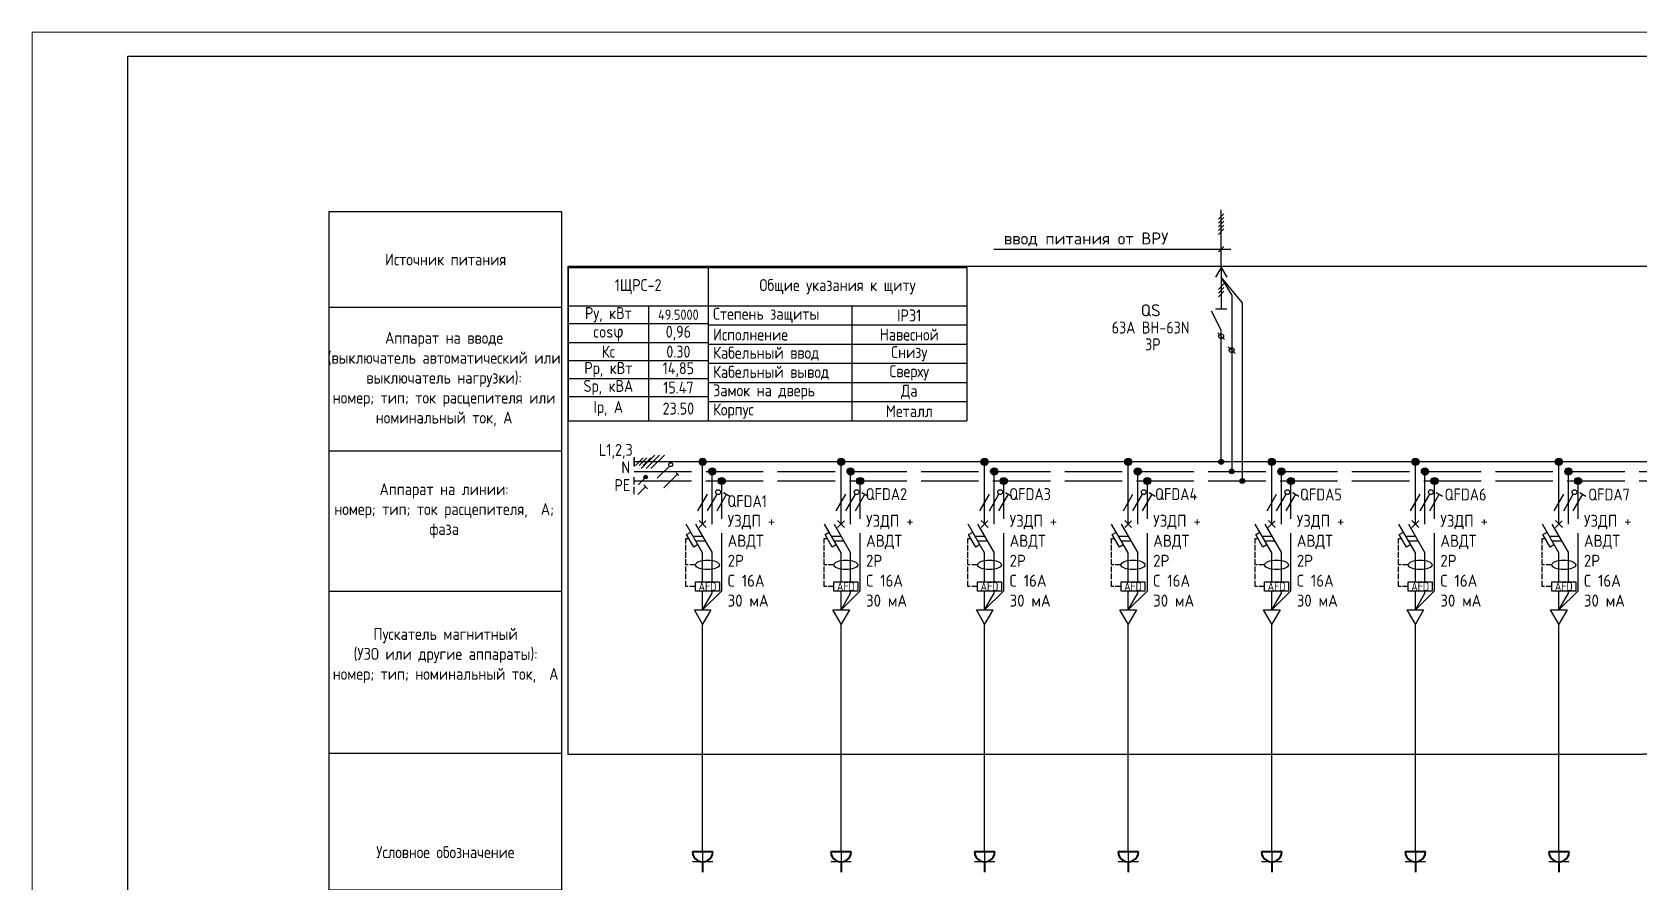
# Model space of a CAD drawing. Header units: millimetres. Extents: x -32 to 417638015, y -35 to 175284279.
# Drawn here: x 423003 to 456575, y 44491 to 62248 of the extents above; entities that cross this region are included whole.
import ezdxf
from ezdxf.enums import TextEntityAlignment as Align

# ---------------------------------------------------------------- set-up
doc = ezdxf.new("R2010")
doc.units = ezdxf.units.MM
doc.linetypes.add('ACAD_ISO02W100', pattern=[15, 12, -3])
doc.linetypes.add('DASHED2', pattern=[0.375, 0.25, -0.125])
for name, color, linetype in [('4_Однолинейная схема', 7, 'Continuous'), ('A-HATCH-WALL', 7, 'Continuous'), ('RAMKA', 7, 'Continuous'), ('пояснения', 7, 'Continuous')]:
    doc.layers.add(name, color=color, linetype=linetype)
doc.layers.add('A-ANNO-NOTE', color=7, linetype='Continuous', lineweight=5)
doc.layers.add('ЭОМ_Розетки быт', color=5, linetype='Continuous', lineweight=30)
doc.styles.add('Arial Narrow', font='GOST_Common.ttf', dxfattribs={"width": 0.9, "height": 2.5})
doc.styles.add('DS23_Isopeur', font='isocpeur.ttf')
doc.styles.add('GOST Common', font='GOST_Common.ttf', dxfattribs={"width": 0.9, "height": 350})
doc.styles.add('GOST Common ISO', font='GOST_Common.ttf', dxfattribs={"width": 0.9, "height": 2.5})
doc.styles.add('ISOCPEUR', font='isocpeur.ttf', dxfattribs={"width": 0.85, "height": 275})
doc.styles.add('RAMKA', font='isocpeur.ttf', dxfattribs={"oblique": 15, "height": 5})
doc.styles.get("Standard").update_dxf_attribs({"font": 'arial.ttf'})

# ---------------------------------------------------------------- blocks, each defined once
blk = doc.blocks.new('TSL_Пояснение для щита - TSL_Пояснение для щита-779833-ЩТ-1_1 _Р_ _')
blk.add_line((-75.05, 36.82), (-26.45, 36.82))
blk.add_line((-75.05, 36.82), (-26.45, 36.82))
blk.add_lwpolyline([(-75.05, 150), (-26.5, 150), (-26.5, 8.18), (-75.05, 8.18)], close=True)
at = {"layer": 'A-ANNO-NOTE', "lineweight": 30}
for p, q in [((-75, 130), (-26.41, 130)), ((-75, 100), (-26.41, 100)), ((-75, 70.67), (-26.41, 70.67))]:
    blk.add_line(p, q, dxfattribs=at)
at = {"insert": (-50.75, 16.14), "char_height": 2.5, "width": 48.595, "attachment_point": 5, "style": 'ISOCPEUR'}
blk.add_mtext('Условное обозначение', dxfattribs=at)
at = {"layer": 'A-ANNO-NOTE', "char_height": 2.5, "style": 'Arial Narrow'}
for s, insert, width, attachment_point in [('\\pxqc;Источник питания', (-50.7, 140), 48.5948, 5), ('\\fArial Narrow|b0|i0|c204|p34|; ', (-42.14, 141.21), 0.962, 1), ('\\pxqc;Аппарат на вводе \\P(выключатель автоматический или выключатель нагрузки): \\Pномер; тип; ток расцепителя или номинальный ток, А', (-51.01, 115), 49.2171, 5), ('\\fArial Narrow|b0|i0|c204|p34|; ', (-43.26, 124.54), 0.962, 1), ('\\fArial Narrow|b0|i0|c204|p34|; ', (-39.29, 124.54), 0.962, 1), ('\\fArial Narrow|b0|i0|c204|p34|; ', (-47.03, 120.38), 0.962, 1), ('\\fArial Narrow|b0|i0|c204|p34|; ', (-24.74, 120.38), 0.962, 1), ('\\fArial Narrow|b0|i0|c204|p34|; ', (-19.11, 120.38), 0.962, 1), ('\\fArial Narrow|b0|i0|c204|p34|; ', (-40.55, 116.21), 0.962, 1), ('\\fArial Narrow|b0|i0|c204|p34|; ', (-53.84, 112.04), 0.962, 1), ('\\fArial Narrow|b0|i0|c204|p34|; ', (-35.85, 112.04), 0.962, 1), ('\\fArial Narrow|b0|i0|c204|p34|; ', (-30.23, 112.04), 0.962, 1), ('\\fArial Narrow|b0|i0|c204|p34|; ', (-11.04, 112.04), 0.962, 1), ('\\pxqc;Аппарат на линии: \\P\\pq*;номер; тип; ток расцепителя,  А; фаза', (-51.01, 87.5), 49.2171, 5), ('\\fArial Narrow|b0|i0|c204|p34|; ', (-43.7, 92.88), 0.962, 1), ('\\fArial Narrow|b0|i0|c204|p34|; ', (-39.73, 92.88), 0.962, 1), ('\\fArial Narrow|b0|i0|c204|p34|; ', (-58.58, 88.71), 0.962, 1), ('\\fArial Narrow|b0|i0|c204|p34|; ', (-37.62, 88.71), 0.962, 1), ('\\fArial Narrow|b0|i0|c204|p34|; ', (-10.36, 88.71), 0.481, 1), ('\\fArial Narrow|b0|i0|c204|p34|; ', (-43.17, 72.88), 0.962, 1), ('\\fArial Narrow|b0|i0|c204|p34|; ', (-54.55, 68.71), 0.962, 1), ('\\fArial Narrow|b0|i0|c204|p34|; ', (-48.93, 68.71), 0.962, 1), ('\\fArial Narrow|b0|i0|c204|p34|; ', (-39.2, 68.71), 0.962, 1), ('\\fArial Narrow|b0|i0|c204|p34|; ', (-29.55, 64.54), 0.962, 1), ('Пускатель магнитный\\P(УЗО или другие аппараты):\\Pномер; тип; номинальный ток,  А', (-50.7, 57.23), 48.5948, 5), ('\\fArial Narrow|b0|i0|c204|p34|; ', (-40.12, 10.8), 0.962, 1), ('\\fArial Narrow|b0|i0|c204|p34|; ', (-40.32, 6.63), 0.962, 1), ('\\fArial Narrow|b0|i0|c204|p34|; ', (-38.21, -3.79), 0.962, 1), ('\\fArial Narrow|b0|i0|c204|p34|; ', (-35.76, -43.79), 0.962, 1)]:
    blk.add_mtext(s, dxfattribs=dict(at, insert=insert, width=width, attachment_point=attachment_point))
at = {"layer": 'A-ANNO-NOTE', "char_height": 2.5, "width": 0.962, "attachment_point": 1, "rotation": 90, "style": 'Arial Narrow'}
for insert in [(-31.63, 55.01), (-27.46, 42.11), (-59.96, 39.75), (-31.63, 29.87)]:
    blk.add_mtext('\\fArial Narrow|b0|i0|c204|p34|; ', dxfattribs=dict(at, insert=insert))
blk = doc.blocks.new('TSL_SHM_УГО_Точка - TSL_SHM_УГО_Точка-779818-ЩТ-1_1 _Р_ _')
at = {"layer": 'A-ANNO-NOTE', "lineweight": 30}
h = blk.add_hatch(color=256, dxfattribs=at)
edge = h.paths.add_edge_path()
edge.add_arc((0, 0), 0.5, 0, 360)
blk.add_circle((0, 0), 0.5, dxfattribs=at)
blk = doc.blocks.new('Конт разъемн')
at = {"color": 0}
blk.add_line((71, 71), (-71, -71), dxfattribs=at)
blk.add_circle((0, 0), 50, dxfattribs=at)
blk = doc.blocks.new('*U1041')
at = {"layer": '4_Однолинейная схема'}
for p, q in [((0, 1), (0, -1)), ((1109.37, 0), (0, 0))]:
    blk.add_line(p, q, dxfattribs=at)
at = {"layer": '4_Однолинейная схема', "color": 1}
for p, q in [((1.51, -1.41), (4.34, 1.41)), ((2.51, -1.41), (5.34, 1.41)), ((3.51, -1.41), (6.34, 1.41)), ((4.84, -3.41), (7.38, -0.87)), ((6.23, -5.41), (9.06, -2.59))]:
    blk.add_line(p, q, dxfattribs=at)
at = {"layer": '4_Однолинейная схема', "linetype": 'ACAD_ISO02W100'}
for p, q in [((0, -2), (1109.37, -2)), ((0, -4), (1109.37, -4))]:
    blk.add_line(p, q, dxfattribs=at)
at = {"layer": '4_Однолинейная схема', "color": 1}
blk.add_lwpolyline([(9.34, -2.86), (8.78, -2.31)], dxfattribs=at)
blk.add_circle((7.67, -0.59), 0.404, dxfattribs=at)
at = {"layer": '4_Однолинейная схема', "style": 'GOST Common ISO', "width": 0.9}
for s, p in [('L1,2,3', (-7.33, 1.25)), ('N', (-2.64, -2.41)), ('PE', (-4.09, -6.11))]:
    blk.add_text(s, height=2.5, dxfattribs=at).set_placement(p)
blk = doc.blocks.new('*T1199')
at = {"layer": 'пояснения', "color": 0, "linetype": 'ByBlock', "lineweight": -2, "transparency": 16777216}
for p, q in [((0, 0), (2928, 0)), ((0, 0), (0, -800)), ((2928, 0), (2928, -800)), ((0, -800), (2928, -800))]:
    blk.add_line(p, q, dxfattribs=at)
at = {"layer": 'пояснения', "color": 0, "transparency": 16777216, "insert": (1464, -400), "char_height": 250, "width": 2906.04, "attachment_point": 5, "style": 'GOST Common ISO'}
blk.add_mtext('{\\C256;1ЩРС-2}', dxfattribs=at)
blk = doc.blocks.new('*T1200')
at = {"layer": 'пояснения', "color": 0, "linetype": 'ByBlock', "lineweight": -2, "transparency": 16777216}
for p, q in [((0, 0), (5400, 0)), ((0, 0), (0, -3200)), ((5400, 0), (5400, -3200)), ((0, -800), (5400, -800)), ((3000, -800), (3000, -3200)), ((0, -1200), (5400, -1200)), ((0, -1600), (5400, -1600)), ((0, -2000), (5400, -2000)), ((0, -2400), (5400, -2400)), ((0, -2800), (5400, -2800)), ((0, -3200), (5400, -3200))]:
    blk.add_line(p, q, dxfattribs=at)
at = {"layer": 'пояснения', "color": 0, "transparency": 16777216, "char_height": 250, "style": 'GOST Common ISO'}
for s, insert, width, attachment_point in [('Общие указания к щиту', (2700, -400), 5327.35, 5), ('Степень защиты', (100, -1000), 2800, 4), ('IP31', (4200, -1000), 2327.35, 5), ('Исполнение', (100, -1400), 2800, 4), ('Навесной', (4200, -1400), 2327.35, 5), ('Кабельный ввод', (100, -1800), 2800, 4), ('Снизу', (4200, -1800), 2327.35, 5), ('Кабельный вывод', (100, -2200), 2800, 4), ('Сверху', (4200, -2200), 2327.35, 5), ('Замок на дверь', (100, -2600), 2800, 4), ('Да', (4200, -2600), 2327.35, 5), ('Корпус', (100, -3000), 2800, 4), ('Металл', (4200, -3000), 2327.35, 5)]:
    blk.add_mtext(s, dxfattribs=dict(at, insert=insert, width=width, attachment_point=attachment_point))
blk = doc.blocks.new('*T1201')
at = {"layer": 'пояснения', "color": 0, "linetype": 'ByBlock', "lineweight": -2, "transparency": 16777216}
for p, q in [((0, 0), (2928, 0)), ((0, 0), (0, -2403)), ((1680, 0), (1680, -2403)), ((2928, 0), (2928, -2403)), ((0, -375), (2928, -375)), ((0, -772), (2928, -772)), ((0, -1147), (2928, -1147)), ((0, -1522), (2928, -1522)), ((0, -1897), (2928, -1897)), ((0, -2403), (2928, -2403))]:
    blk.add_line(p, q, dxfattribs=at)
at = {"layer": 'пояснения', "color": 0, "transparency": 16777216, "attachment_point": 5}
for s, insert, char_height, width, style in [('Ру, кВт', (840, -188), 250, 1607.71, 'ISOCPEUR'), ('49.5000', (2304, -188), 216, 1175.93, 'GOST Common ISO'), ('cos{\\H1.0833x;\\C256;φ}', (840, -574), 250, 1607.71, 'ISOCPEUR'), ('0,96', (2304, -574), 250, 1175.93, 'ISOCPEUR'), ('Кс', (840, -960), 250, 1607.71, 'ISOCPEUR'), ('0.30', (2304, -960), 250, 1175.93, 'ISOCPEUR'), ('Рр, кВт', (840, -1335), 250, 1607.71, 'ISOCPEUR'), ('14,85', (2304, -1335), 250, 1175.93, 'ISOCPEUR'), ('Sр, кВА', (840, -1710), 250, 1607.71, 'ISOCPEUR'), ('15.47', (2304, -1710), 250, 1175.93, 'ISOCPEUR'), ('Iр, А', (840, -2150), 250, 1607.71, 'ISOCPEUR'), ('23.50', (2304, -2150), 250, 1175.93, 'ISOCPEUR')]:
    blk.add_mtext(s, dxfattribs=dict(at, insert=insert, char_height=char_height, width=width, style=style))
blk = doc.blocks.new('*U1040')
at = {"lineweight": -2}
h = blk.add_hatch(color=256, dxfattribs=at)
h.dxf.hatch_style = 1
edge = h.paths.add_edge_path()
edge.add_arc((0, 0), 0.75, 0, 360)
at = {"layer": 'A-HATCH-WALL', "lineweight": -2}
h = blk.add_hatch(color=256, dxfattribs=at)
h.dxf.hatch_style = 1
edge = h.paths.add_edge_path()
edge.add_arc((2, -2), 0.75, 0, 360)
h = blk.add_hatch(color=256, dxfattribs=at)
h.dxf.hatch_style = 1
edge = h.paths.add_edge_path()
edge.add_arc((4, -4), 0.75, 0, 360)
at = {"lineweight": -2}
for points in [[(0, -13), (0, 0)], [(0, -25.05), (0, -19), (-3.46, -13)], [(-1.46, -13), (2, -19)], [(-0.73, -13.73), (0.69, -12.31)], [(0.71, -13.71), (-0.71, -12.29)], [(-0.98, -17.3), (-1.85, -17.8), (-3.35, -15.2), (-2.48, -14.7)], [(-2.02, -15.5), (-0.02, -15.5)], [(-1.44, -16.5), (0.56, -16.5)], [(0, -30.92), (0, -27.05)]]:
    blk.add_lwpolyline(points, dxfattribs=at)
at = {"linetype": 'ACAD_ISO02W100', "lineweight": -2}
for points in [[(2, -13), (2, -2)], [(4, -26.92), (4, -4)], [(2, -25.05), (2, -19)], [(0, -30.92), (4, -26.92)], [(0, -30.92), (2, -27.46), (2, -26.97)]]:
    blk.add_lwpolyline(points, dxfattribs=at)
at = {"color": 1, "lineweight": -2}
for points in [[(4.35, -6.39), (5.65, -7.14)], [(-1, -10.23), (1, -6.77)], [(1, -10.23), (3, -6.77)], [(3, -10.23), (5, -6.77)]]:
    blk.add_lwpolyline(points, dxfattribs=at)
at = {"color": 1, "linetype": 'ACAD_ISO02W100', "lineweight": -2, "ltscale": 0.1}
for points in [[(-3.5, -21.53), (-3.5, -21.53), (-3.5, -16), (-2.89, -16)], [(-1.5, -21.53), (-3.5, -21.53)], [(-1.5, -26.05), (-3.5, -26.05), (-3.5, -21.53)]]:
    blk.add_lwpolyline(points, dxfattribs=at)
at = {"lineweight": -2}
blk.add_lwpolyline([(0, -33.92), (-1.73, -30.92), (1.73, -30.92)], close=True, dxfattribs=at)
for centre in [(0, 0), (2, -2), (4, -4)]:
    blk.add_circle(centre, 0.75, dxfattribs=at)
at = {"color": 1, "lineweight": -2}
blk.add_circle((3.25, -6.33), 0.5, dxfattribs=at)
at = {"lineweight": -2}
blk.add_ellipse((1, -21.53), major_axis=(2.5, 0), ratio=0.4, dxfattribs=at)
at = {"style": 'GOST Common ISO', "width": 0.9}
blk.add_attdef('ФАЗА', text='', height=2.5, dxfattribs=at).set_placement((0, 2), align=Align.CENTER)
at = {"lineweight": -2}
blk.add_wipeout([(-1.49, -25.05), (3.5, -25.05), (3.5, -27.05), (-1.49, -27.05)], dxfattribs=at)
blk.add_lwpolyline([(3.5, -27.05), (-1.49, -27.05), (-1.49, -25.05), (3.5, -25.05)], close=True, dxfattribs=at)
at = {"lineweight": -2, "insert": (1, -26.05), "char_height": 1.75, "attachment_point": 5, "style": 'GOST Common ISO'}
blk.add_mtext_dynamic_manual_height_columns('AFD', width=4.9912, gutter_width=12.5, heights=[0], dxfattribs=at)
blk = doc.blocks.new('*U1023')
at = {"lineweight": -2}
h = blk.add_hatch(color=256, dxfattribs=at)
h.dxf.hatch_style = 1
edge = h.paths.add_edge_path()
edge.add_arc((0, 0), 0.75, 0, 360)
at = {"layer": 'A-HATCH-WALL', "lineweight": -2}
h = blk.add_hatch(color=256, dxfattribs=at)
h.dxf.hatch_style = 1
edge = h.paths.add_edge_path()
edge.add_arc((2, -2), 0.75, 0, 360)
h = blk.add_hatch(color=256, dxfattribs=at)
h.dxf.hatch_style = 1
edge = h.paths.add_edge_path()
edge.add_arc((4, -4), 0.75, 0, 360)
at = {"lineweight": -2}
for points in [[(0, -13), (0, 0)], [(0, -25.05), (0, -19), (-3.46, -13)], [(-1.46, -13), (2, -19)], [(-0.73, -13.73), (0.69, -12.31)], [(0.71, -13.71), (-0.71, -12.29)], [(-0.98, -17.3), (-1.85, -17.8), (-3.35, -15.2), (-2.48, -14.7)], [(-2.02, -15.5), (-0.02, -15.5)], [(-1.44, -16.5), (0.56, -16.5)], [(0, -30.92), (0, -27.05)]]:
    blk.add_lwpolyline(points, dxfattribs=at)
at = {"linetype": 'ACAD_ISO02W100', "lineweight": -2}
for points in [[(2, -13), (2, -2)], [(4, -26.92), (4, -4)], [(2, -25.05), (2, -19)], [(0, -30.92), (4, -26.92)], [(0, -30.92), (2, -27.46), (2, -26.97)]]:
    blk.add_lwpolyline(points, dxfattribs=at)
at = {"color": 1, "lineweight": -2}
for points in [[(4.35, -6.39), (5.65, -7.14)], [(-1, -10.23), (1, -6.77)], [(1, -10.23), (3, -6.77)], [(3, -10.23), (5, -6.77)]]:
    blk.add_lwpolyline(points, dxfattribs=at)
at = {"color": 1, "linetype": 'ACAD_ISO02W100', "lineweight": -2, "ltscale": 0.1}
for points in [[(-3.5, -21.53), (-3.5, -21.53), (-3.5, -16), (-2.89, -16)], [(-1.5, -21.53), (-3.5, -21.53)], [(-1.5, -26.05), (-3.5, -26.05), (-3.5, -21.53)]]:
    blk.add_lwpolyline(points, dxfattribs=at)
at = {"lineweight": -2}
blk.add_lwpolyline([(0, -33.92), (-1.73, -30.92), (1.73, -30.92)], close=True, dxfattribs=at)
for centre in [(0, 0), (2, -2), (4, -4)]:
    blk.add_circle(centre, 0.75, dxfattribs=at)
at = {"color": 1, "lineweight": -2}
blk.add_circle((3.25, -6.33), 0.5, dxfattribs=at)
at = {"lineweight": -2}
blk.add_ellipse((1, -21.53), major_axis=(2.5, 0), ratio=0.4, dxfattribs=at)
at = {"style": 'GOST Common ISO', "width": 0.9}
blk.add_attdef('ФАЗА', text='', height=2.5, dxfattribs=at).set_placement((0, 2), align=Align.CENTER)
at = {"lineweight": -2}
blk.add_wipeout([(-1.49, -25.05), (3.5, -25.05), (3.5, -27.05), (-1.49, -27.05)], dxfattribs=at)
blk.add_lwpolyline([(3.5, -27.05), (-1.49, -27.05), (-1.49, -25.05), (3.5, -25.05)], close=True, dxfattribs=at)
at = {"lineweight": -2, "insert": (1, -26.05), "char_height": 1.75, "attachment_point": 5, "style": 'GOST Common ISO'}
blk.add_mtext_dynamic_manual_height_columns('AFD', width=4.9912, gutter_width=12.5, heights=[0], dxfattribs=at)
blk = doc.blocks.new('*U1024')
at = {"lineweight": -2}
h = blk.add_hatch(color=256, dxfattribs=at)
h.dxf.hatch_style = 1
edge = h.paths.add_edge_path()
edge.add_arc((0, 0), 0.75, 0, 360)
at = {"layer": 'A-HATCH-WALL', "lineweight": -2}
h = blk.add_hatch(color=256, dxfattribs=at)
h.dxf.hatch_style = 1
edge = h.paths.add_edge_path()
edge.add_arc((2, -2), 0.75, 0, 360)
h = blk.add_hatch(color=256, dxfattribs=at)
h.dxf.hatch_style = 1
edge = h.paths.add_edge_path()
edge.add_arc((4, -4), 0.75, 0, 360)
at = {"lineweight": -2}
for points in [[(0, -13), (0, 0)], [(0, -25.05), (0, -19), (-3.46, -13)], [(-1.46, -13), (2, -19)], [(-0.73, -13.73), (0.69, -12.31)], [(0.71, -13.71), (-0.71, -12.29)], [(-0.98, -17.3), (-1.85, -17.8), (-3.35, -15.2), (-2.48, -14.7)], [(-2.02, -15.5), (-0.02, -15.5)], [(-1.44, -16.5), (0.56, -16.5)], [(0, -30.92), (0, -27.05)]]:
    blk.add_lwpolyline(points, dxfattribs=at)
at = {"linetype": 'ACAD_ISO02W100', "lineweight": -2}
for points in [[(2, -13), (2, -2)], [(4, -26.92), (4, -4)], [(2, -25.05), (2, -19)], [(0, -30.92), (4, -26.92)], [(0, -30.92), (2, -27.46), (2, -26.97)]]:
    blk.add_lwpolyline(points, dxfattribs=at)
at = {"color": 1, "lineweight": -2}
for points in [[(4.35, -6.39), (5.65, -7.14)], [(-1, -10.23), (1, -6.77)], [(1, -10.23), (3, -6.77)], [(3, -10.23), (5, -6.77)]]:
    blk.add_lwpolyline(points, dxfattribs=at)
at = {"color": 1, "linetype": 'ACAD_ISO02W100', "lineweight": -2, "ltscale": 0.1}
for points in [[(-3.5, -21.53), (-3.5, -21.53), (-3.5, -16), (-2.89, -16)], [(-1.5, -21.53), (-3.5, -21.53)], [(-1.5, -26.05), (-3.5, -26.05), (-3.5, -21.53)]]:
    blk.add_lwpolyline(points, dxfattribs=at)
at = {"lineweight": -2}
blk.add_lwpolyline([(0, -33.92), (-1.73, -30.92), (1.73, -30.92)], close=True, dxfattribs=at)
for centre in [(0, 0), (2, -2), (4, -4)]:
    blk.add_circle(centre, 0.75, dxfattribs=at)
at = {"color": 1, "lineweight": -2}
blk.add_circle((3.25, -6.33), 0.5, dxfattribs=at)
at = {"lineweight": -2}
blk.add_ellipse((1, -21.53), major_axis=(2.5, 0), ratio=0.4, dxfattribs=at)
at = {"style": 'GOST Common ISO', "width": 0.9}
blk.add_attdef('ФАЗА', text='', height=2.5, dxfattribs=at).set_placement((0, 2), align=Align.CENTER)
at = {"lineweight": -2}
blk.add_wipeout([(-1.49, -25.05), (3.5, -25.05), (3.5, -27.05), (-1.49, -27.05)], dxfattribs=at)
blk.add_lwpolyline([(3.5, -27.05), (-1.49, -27.05), (-1.49, -25.05), (3.5, -25.05)], close=True, dxfattribs=at)
at = {"lineweight": -2, "insert": (1, -26.05), "char_height": 1.75, "attachment_point": 5, "style": 'GOST Common ISO'}
blk.add_mtext_dynamic_manual_height_columns('AFD', width=4.9912, gutter_width=12.5, heights=[0], dxfattribs=at)
blk = doc.blocks.new('*U1025')
at = {"lineweight": -2}
h = blk.add_hatch(color=256, dxfattribs=at)
h.dxf.hatch_style = 1
edge = h.paths.add_edge_path()
edge.add_arc((0, 0), 0.75, 0, 360)
at = {"layer": 'A-HATCH-WALL', "lineweight": -2}
h = blk.add_hatch(color=256, dxfattribs=at)
h.dxf.hatch_style = 1
edge = h.paths.add_edge_path()
edge.add_arc((2, -2), 0.75, 0, 360)
h = blk.add_hatch(color=256, dxfattribs=at)
h.dxf.hatch_style = 1
edge = h.paths.add_edge_path()
edge.add_arc((4, -4), 0.75, 0, 360)
at = {"lineweight": -2}
for points in [[(0, -13), (0, 0)], [(0, -25.05), (0, -19), (-3.46, -13)], [(-1.46, -13), (2, -19)], [(-0.73, -13.73), (0.69, -12.31)], [(0.71, -13.71), (-0.71, -12.29)], [(-0.98, -17.3), (-1.85, -17.8), (-3.35, -15.2), (-2.48, -14.7)], [(-2.02, -15.5), (-0.02, -15.5)], [(-1.44, -16.5), (0.56, -16.5)], [(0, -30.92), (0, -27.05)]]:
    blk.add_lwpolyline(points, dxfattribs=at)
at = {"linetype": 'ACAD_ISO02W100', "lineweight": -2}
for points in [[(2, -13), (2, -2)], [(4, -26.92), (4, -4)], [(2, -25.05), (2, -19)], [(0, -30.92), (4, -26.92)], [(0, -30.92), (2, -27.46), (2, -26.97)]]:
    blk.add_lwpolyline(points, dxfattribs=at)
at = {"color": 1, "lineweight": -2}
for points in [[(4.35, -6.39), (5.65, -7.14)], [(-1, -10.23), (1, -6.77)], [(1, -10.23), (3, -6.77)], [(3, -10.23), (5, -6.77)]]:
    blk.add_lwpolyline(points, dxfattribs=at)
at = {"color": 1, "linetype": 'ACAD_ISO02W100', "lineweight": -2, "ltscale": 0.1}
for points in [[(-3.5, -21.53), (-3.5, -21.53), (-3.5, -16), (-2.89, -16)], [(-1.5, -21.53), (-3.5, -21.53)], [(-1.5, -26.05), (-3.5, -26.05), (-3.5, -21.53)]]:
    blk.add_lwpolyline(points, dxfattribs=at)
at = {"lineweight": -2}
blk.add_lwpolyline([(0, -33.92), (-1.73, -30.92), (1.73, -30.92)], close=True, dxfattribs=at)
for centre in [(0, 0), (2, -2), (4, -4)]:
    blk.add_circle(centre, 0.75, dxfattribs=at)
at = {"color": 1, "lineweight": -2}
blk.add_circle((3.25, -6.33), 0.5, dxfattribs=at)
at = {"lineweight": -2}
blk.add_ellipse((1, -21.53), major_axis=(2.5, 0), ratio=0.4, dxfattribs=at)
at = {"style": 'GOST Common ISO', "width": 0.9}
blk.add_attdef('ФАЗА', text='', height=2.5, dxfattribs=at).set_placement((0, 2), align=Align.CENTER)
at = {"lineweight": -2}
blk.add_wipeout([(-1.49, -25.05), (3.5, -25.05), (3.5, -27.05), (-1.49, -27.05)], dxfattribs=at)
blk.add_lwpolyline([(3.5, -27.05), (-1.49, -27.05), (-1.49, -25.05), (3.5, -25.05)], close=True, dxfattribs=at)
at = {"lineweight": -2, "insert": (1, -26.05), "char_height": 1.75, "attachment_point": 5, "style": 'GOST Common ISO'}
blk.add_mtext_dynamic_manual_height_columns('AFD', width=4.9912, gutter_width=12.5, heights=[0], dxfattribs=at)
blk = doc.blocks.new('*U1026')
at = {"lineweight": -2}
h = blk.add_hatch(color=256, dxfattribs=at)
h.dxf.hatch_style = 1
edge = h.paths.add_edge_path()
edge.add_arc((0, 0), 0.75, 0, 360)
at = {"layer": 'A-HATCH-WALL', "lineweight": -2}
h = blk.add_hatch(color=256, dxfattribs=at)
h.dxf.hatch_style = 1
edge = h.paths.add_edge_path()
edge.add_arc((2, -2), 0.75, 0, 360)
h = blk.add_hatch(color=256, dxfattribs=at)
h.dxf.hatch_style = 1
edge = h.paths.add_edge_path()
edge.add_arc((4, -4), 0.75, 0, 360)
at = {"lineweight": -2}
for points in [[(0, -13), (0, 0)], [(0, -25.05), (0, -19), (-3.46, -13)], [(-1.46, -13), (2, -19)], [(-0.73, -13.73), (0.69, -12.31)], [(0.71, -13.71), (-0.71, -12.29)], [(-0.98, -17.3), (-1.85, -17.8), (-3.35, -15.2), (-2.48, -14.7)], [(-2.02, -15.5), (-0.02, -15.5)], [(-1.44, -16.5), (0.56, -16.5)], [(0, -30.92), (0, -27.05)]]:
    blk.add_lwpolyline(points, dxfattribs=at)
at = {"linetype": 'ACAD_ISO02W100', "lineweight": -2}
for points in [[(2, -13), (2, -2)], [(4, -26.92), (4, -4)], [(2, -25.05), (2, -19)], [(0, -30.92), (4, -26.92)], [(0, -30.92), (2, -27.46), (2, -26.97)]]:
    blk.add_lwpolyline(points, dxfattribs=at)
at = {"color": 1, "lineweight": -2}
for points in [[(4.35, -6.39), (5.65, -7.14)], [(-1, -10.23), (1, -6.77)], [(1, -10.23), (3, -6.77)], [(3, -10.23), (5, -6.77)]]:
    blk.add_lwpolyline(points, dxfattribs=at)
at = {"color": 1, "linetype": 'ACAD_ISO02W100', "lineweight": -2, "ltscale": 0.1}
for points in [[(-3.5, -21.53), (-3.5, -21.53), (-3.5, -16), (-2.89, -16)], [(-1.5, -21.53), (-3.5, -21.53)], [(-1.5, -26.05), (-3.5, -26.05), (-3.5, -21.53)]]:
    blk.add_lwpolyline(points, dxfattribs=at)
at = {"lineweight": -2}
blk.add_lwpolyline([(0, -33.92), (-1.73, -30.92), (1.73, -30.92)], close=True, dxfattribs=at)
for centre in [(0, 0), (2, -2), (4, -4)]:
    blk.add_circle(centre, 0.75, dxfattribs=at)
at = {"color": 1, "lineweight": -2}
blk.add_circle((3.25, -6.33), 0.5, dxfattribs=at)
at = {"lineweight": -2}
blk.add_ellipse((1, -21.53), major_axis=(2.5, 0), ratio=0.4, dxfattribs=at)
at = {"style": 'GOST Common ISO', "width": 0.9}
blk.add_attdef('ФАЗА', text='', height=2.5, dxfattribs=at).set_placement((0, 2), align=Align.CENTER)
at = {"lineweight": -2}
blk.add_wipeout([(-1.49, -25.05), (3.5, -25.05), (3.5, -27.05), (-1.49, -27.05)], dxfattribs=at)
blk.add_lwpolyline([(3.5, -27.05), (-1.49, -27.05), (-1.49, -25.05), (3.5, -25.05)], close=True, dxfattribs=at)
at = {"lineweight": -2, "insert": (1, -26.05), "char_height": 1.75, "attachment_point": 5, "style": 'GOST Common ISO'}
blk.add_mtext_dynamic_manual_height_columns('AFD', width=4.9912, gutter_width=12.5, heights=[0], dxfattribs=at)
blk = doc.blocks.new('*U980')
at = {"lineweight": -2}
h = blk.add_hatch(color=256, dxfattribs=at)
h.dxf.hatch_style = 1
edge = h.paths.add_edge_path()
edge.add_arc((0, 0), 0.75, 0, 360)
at = {"layer": 'A-HATCH-WALL', "lineweight": -2}
h = blk.add_hatch(color=256, dxfattribs=at)
h.dxf.hatch_style = 1
edge = h.paths.add_edge_path()
edge.add_arc((2, -2), 0.75, 0, 360)
h = blk.add_hatch(color=256, dxfattribs=at)
h.dxf.hatch_style = 1
edge = h.paths.add_edge_path()
edge.add_arc((4, -4), 0.75, 0, 360)
at = {"lineweight": -2}
for points in [[(0, -13), (0, 0)], [(0, -25.05), (0, -19), (-3.46, -13)], [(-1.46, -13), (2, -19)], [(-0.73, -13.73), (0.69, -12.31)], [(0.71, -13.71), (-0.71, -12.29)], [(-0.98, -17.3), (-1.85, -17.8), (-3.35, -15.2), (-2.48, -14.7)], [(-2.02, -15.5), (-0.02, -15.5)], [(-1.44, -16.5), (0.56, -16.5)], [(0, -30.92), (0, -27.05)]]:
    blk.add_lwpolyline(points, dxfattribs=at)
at = {"linetype": 'ACAD_ISO02W100', "lineweight": -2}
for points in [[(2, -13), (2, -2)], [(4, -26.92), (4, -4)], [(2, -25.05), (2, -19)], [(0, -30.92), (4, -26.92)], [(0, -30.92), (2, -27.46), (2, -26.97)]]:
    blk.add_lwpolyline(points, dxfattribs=at)
at = {"color": 1, "lineweight": -2}
for points in [[(4.35, -6.39), (5.65, -7.14)], [(-1, -10.23), (1, -6.77)], [(1, -10.23), (3, -6.77)], [(3, -10.23), (5, -6.77)]]:
    blk.add_lwpolyline(points, dxfattribs=at)
at = {"color": 1, "linetype": 'ACAD_ISO02W100', "lineweight": -2, "ltscale": 0.1}
for points in [[(-3.5, -21.53), (-3.5, -21.53), (-3.5, -16), (-2.89, -16)], [(-1.5, -21.53), (-3.5, -21.53)], [(-1.5, -26.05), (-3.5, -26.05), (-3.5, -21.53)]]:
    blk.add_lwpolyline(points, dxfattribs=at)
at = {"lineweight": -2}
blk.add_lwpolyline([(0, -33.92), (-1.73, -30.92), (1.73, -30.92)], close=True, dxfattribs=at)
for centre in [(0, 0), (2, -2), (4, -4)]:
    blk.add_circle(centre, 0.75, dxfattribs=at)
at = {"color": 1, "lineweight": -2}
blk.add_circle((3.25, -6.33), 0.5, dxfattribs=at)
at = {"lineweight": -2}
blk.add_ellipse((1, -21.53), major_axis=(2.5, 0), ratio=0.4, dxfattribs=at)
at = {"style": 'GOST Common ISO', "width": 0.9}
blk.add_attdef('ФАЗА', text='', height=2.5, dxfattribs=at).set_placement((0, 2), align=Align.CENTER)
at = {"lineweight": -2}
blk.add_wipeout([(-1.49, -25.05), (3.5, -25.05), (3.5, -27.05), (-1.49, -27.05)], dxfattribs=at)
blk.add_lwpolyline([(3.5, -27.05), (-1.49, -27.05), (-1.49, -25.05), (3.5, -25.05)], close=True, dxfattribs=at)
at = {"lineweight": -2, "insert": (1, -26.05), "char_height": 1.75, "attachment_point": 5, "style": 'GOST Common ISO'}
blk.add_mtext_dynamic_manual_height_columns('AFD', width=4.9912, gutter_width=12.5, heights=[0], dxfattribs=at)
blk = doc.blocks.new('*U987')
at = {"lineweight": -2}
h = blk.add_hatch(color=256, dxfattribs=at)
h.dxf.hatch_style = 1
edge = h.paths.add_edge_path()
edge.add_arc((0, 0), 0.75, 0, 360)
at = {"layer": 'A-HATCH-WALL', "lineweight": -2}
h = blk.add_hatch(color=256, dxfattribs=at)
h.dxf.hatch_style = 1
edge = h.paths.add_edge_path()
edge.add_arc((2, -2), 0.75, 0, 360)
h = blk.add_hatch(color=256, dxfattribs=at)
h.dxf.hatch_style = 1
edge = h.paths.add_edge_path()
edge.add_arc((4, -4), 0.75, 0, 360)
at = {"lineweight": -2}
for points in [[(0, -13), (0, 0)], [(0, -25.05), (0, -19), (-3.46, -13)], [(-1.46, -13), (2, -19)], [(-0.73, -13.73), (0.69, -12.31)], [(0.71, -13.71), (-0.71, -12.29)], [(-0.98, -17.3), (-1.85, -17.8), (-3.35, -15.2), (-2.48, -14.7)], [(-2.02, -15.5), (-0.02, -15.5)], [(-1.44, -16.5), (0.56, -16.5)], [(0, -30.92), (0, -27.05)]]:
    blk.add_lwpolyline(points, dxfattribs=at)
at = {"linetype": 'ACAD_ISO02W100', "lineweight": -2}
for points in [[(2, -13), (2, -2)], [(4, -26.92), (4, -4)], [(2, -25.05), (2, -19)], [(0, -30.92), (4, -26.92)], [(0, -30.92), (2, -27.46), (2, -26.97)]]:
    blk.add_lwpolyline(points, dxfattribs=at)
at = {"color": 1, "lineweight": -2}
for points in [[(4.35, -6.39), (5.65, -7.14)], [(-1, -10.23), (1, -6.77)], [(1, -10.23), (3, -6.77)], [(3, -10.23), (5, -6.77)]]:
    blk.add_lwpolyline(points, dxfattribs=at)
at = {"color": 1, "linetype": 'ACAD_ISO02W100', "lineweight": -2, "ltscale": 0.1}
for points in [[(-3.5, -21.53), (-3.5, -21.53), (-3.5, -16), (-2.89, -16)], [(-1.5, -21.53), (-3.5, -21.53)], [(-1.5, -26.05), (-3.5, -26.05), (-3.5, -21.53)]]:
    blk.add_lwpolyline(points, dxfattribs=at)
at = {"lineweight": -2}
blk.add_lwpolyline([(0, -33.92), (-1.73, -30.92), (1.73, -30.92)], close=True, dxfattribs=at)
for centre in [(0, 0), (2, -2), (4, -4)]:
    blk.add_circle(centre, 0.75, dxfattribs=at)
at = {"color": 1, "lineweight": -2}
blk.add_circle((3.25, -6.33), 0.5, dxfattribs=at)
at = {"lineweight": -2}
blk.add_ellipse((1, -21.53), major_axis=(2.5, 0), ratio=0.4, dxfattribs=at)
at = {"style": 'GOST Common ISO', "width": 0.9}
blk.add_attdef('ФАЗА', text='', height=2.5, dxfattribs=at).set_placement((0, 2), align=Align.CENTER)
at = {"lineweight": -2}
blk.add_wipeout([(-1.49, -25.05), (3.5, -25.05), (3.5, -27.05), (-1.49, -27.05)], dxfattribs=at)
blk.add_lwpolyline([(3.5, -27.05), (-1.49, -27.05), (-1.49, -25.05), (3.5, -25.05)], close=True, dxfattribs=at)
at = {"lineweight": -2, "insert": (1, -26.05), "char_height": 1.75, "attachment_point": 5, "style": 'GOST Common ISO'}
blk.add_mtext_dynamic_manual_height_columns('AFD', width=4.9912, gutter_width=12.5, heights=[0], dxfattribs=at)
blk = doc.blocks.new('*U74')
at = {"color": 0, "lineweight": 40}
for p, q in [((18, 249), (-18, -249)), ((249, -18), (499, -37))]:
    blk.add_line(p, q, dxfattribs=at)
at = {"color": 0}
for p, q in [((0, 0), (249, -18)), ((268, 231), (231, -268))]:
    blk.add_line(p, q, dxfattribs=at)
at = {"color": 0, "lineweight": 40}
blk.add_arc((0, 0), 250, 265.799, 85.799, dxfattribs=at)
at = {"color": 7, "style": 'GOST Common', "width": 0.9}
for tag, p in [('КОЛВО', (36, 425)), ('ВЫСОТА', (294, -391))]:
    blk.add_attdef(tag, p, '', height=350, dxfattribs=at)
at = {"color": 7, "linetype": 'ByBlock', "style": 'GOST Common', "width": 0.9}
blk.add_attdef('ГРУППА', text='', height=350, dxfattribs=at).set_placement((-568, 0), align=Align.RIGHT)
blk = doc.blocks.new('*U933')
at = {"linetype": 'ByBlock', "lineweight": -2}
blk.add_lwpolyline([(0, -1), (0, 838.3)], dxfattribs=at)
at = {"layer": 'ЭОМ_Розетки быт', "color": 0, "xscale": 0.15, "yscale": 0.15, "zscale": 0.15, "rotation": 274.1958433846598}
blk.add_blockref('*U74', (0, -1), dxfattribs=at)
at = {"style": 'GOST Common ISO'}
for tag, p in [('ТРАССА', (-0.3, 0)), ('1_СТРОКА', (4.4, 0)), ('2_СТРОКА', (9.2, 0)), ('3_СТРОКА', (13.9, 0)), ('4_СТРОКА', (18.4, -0.2))]:
    blk.add_attdef(tag, p, '', height=2.5, rotation=90, dxfattribs=at)
blk = doc.blocks.new('*U934')
at = {"linetype": 'ByBlock', "lineweight": -2}
blk.add_lwpolyline([(0, -1), (0, 838.3)], dxfattribs=at)
at = {"layer": 'ЭОМ_Розетки быт', "color": 0, "xscale": 0.15, "yscale": 0.15, "zscale": 0.15, "rotation": 274.1958433846598}
blk.add_blockref('*U74', (0, -1), dxfattribs=at)
at = {"style": 'GOST Common ISO'}
for tag, p in [('ТРАССА', (-0.3, 0)), ('1_СТРОКА', (4.4, 0)), ('2_СТРОКА', (9.2, 0)), ('3_СТРОКА', (13.9, 0)), ('4_СТРОКА', (18.4, -0.2))]:
    blk.add_attdef(tag, p, '', height=2.5, rotation=90, dxfattribs=at)
blk = doc.blocks.new('*U935')
at = {"linetype": 'ByBlock', "lineweight": -2}
blk.add_lwpolyline([(0, -1), (0, 838.3)], dxfattribs=at)
at = {"layer": 'ЭОМ_Розетки быт', "color": 0, "xscale": 0.15, "yscale": 0.15, "zscale": 0.15, "rotation": 274.1958433846598}
blk.add_blockref('*U74', (0, -1), dxfattribs=at)
at = {"style": 'GOST Common ISO'}
for tag, p in [('ТРАССА', (-0.3, 0)), ('1_СТРОКА', (4.4, 0)), ('2_СТРОКА', (9.2, 0)), ('3_СТРОКА', (13.9, 0)), ('4_СТРОКА', (18.4, -0.2))]:
    blk.add_attdef(tag, p, '', height=2.5, rotation=90, dxfattribs=at)
blk = doc.blocks.new('*U936')
at = {"linetype": 'ByBlock', "lineweight": -2}
blk.add_lwpolyline([(0, -1), (0, 838.3)], dxfattribs=at)
at = {"layer": 'ЭОМ_Розетки быт', "color": 0, "xscale": 0.15, "yscale": 0.15, "zscale": 0.15, "rotation": 274.1958433846598}
blk.add_blockref('*U74', (0, -1), dxfattribs=at)
at = {"style": 'GOST Common ISO'}
for tag, p in [('ТРАССА', (-0.3, 0)), ('1_СТРОКА', (4.4, 0)), ('2_СТРОКА', (9.2, 0)), ('3_СТРОКА', (13.9, 0)), ('4_СТРОКА', (18.4, -0.2))]:
    blk.add_attdef(tag, p, '', height=2.5, rotation=90, dxfattribs=at)
blk = doc.blocks.new('*U937')
at = {"linetype": 'ByBlock', "lineweight": -2}
blk.add_lwpolyline([(0, -1), (0, 838.3)], dxfattribs=at)
at = {"layer": 'ЭОМ_Розетки быт', "color": 0, "xscale": 0.15, "yscale": 0.15, "zscale": 0.15, "rotation": 274.1958433846598}
blk.add_blockref('*U74', (0, -1), dxfattribs=at)
at = {"style": 'GOST Common ISO'}
for tag, p in [('ТРАССА', (-0.3, 0)), ('1_СТРОКА', (4.4, 0)), ('2_СТРОКА', (9.2, 0)), ('3_СТРОКА', (13.9, 0)), ('4_СТРОКА', (18.4, -0.2))]:
    blk.add_attdef(tag, p, '', height=2.5, rotation=90, dxfattribs=at)
blk = doc.blocks.new('*U938')
at = {"linetype": 'ByBlock', "lineweight": -2}
blk.add_lwpolyline([(0, -1), (0, 838.3)], dxfattribs=at)
at = {"layer": 'ЭОМ_Розетки быт', "color": 0, "xscale": 0.15, "yscale": 0.15, "zscale": 0.15, "rotation": 274.1958433846598}
blk.add_blockref('*U74', (0, -1), dxfattribs=at)
at = {"style": 'GOST Common ISO'}
for tag, p in [('ТРАССА', (-0.3, 0)), ('1_СТРОКА', (4.4, 0)), ('2_СТРОКА', (9.2, 0)), ('3_СТРОКА', (13.9, 0)), ('4_СТРОКА', (18.4, -0.2))]:
    blk.add_attdef(tag, p, '', height=2.5, rotation=90, dxfattribs=at)
blk = doc.blocks.new('*U939')
at = {"linetype": 'ByBlock', "lineweight": -2}
blk.add_lwpolyline([(0, -1), (0, 838.3)], dxfattribs=at)
at = {"layer": 'ЭОМ_Розетки быт', "color": 0, "xscale": 0.15, "yscale": 0.15, "zscale": 0.15, "rotation": 274.1958433846598}
blk.add_blockref('*U74', (0, -1), dxfattribs=at)
at = {"style": 'GOST Common ISO'}
for tag, p in [('ТРАССА', (-0.3, 0)), ('1_СТРОКА', (4.4, 0)), ('2_СТРОКА', (9.2, 0)), ('3_СТРОКА', (13.9, 0)), ('4_СТРОКА', (18.4, -0.2))]:
    blk.add_attdef(tag, p, '', height=2.5, rotation=90, dxfattribs=at)
blk = doc.blocks.new('*U972')
at = {"lineweight": 5, "transparency": 33554687}
blk.add_lwpolyline([(0, 0), (0, 420), (1486, 420), (1486, 0)], close=True, dxfattribs=at)
at = {"lineweight": 30, "transparency": 33554687}
blk.add_lwpolyline([(20, 5), (20, 415), (1481, 415), (1481, 5)], close=True, dxfattribs=at)
at = {"transparency": 33554687, "style": 'RAMKA', "oblique": 15, "width": 0.9}
for tag, height, p in [('СТРАНИЦА', 0.00025, (1481, 415)), ('ДАТА1', 2.5, (1356, 32.5)), ('ДАТА2', 2.5, (1356, 27.5)), ('ДАТА3', 2.5, (1356, 22.5)), ('СТАДИЯ', 2.5, (1438.5, 25)), ('ЛИСТ', 2.5, (1453.5, 25)), ('ЛИСТОВ', 2.5, (1471, 25)), ('ДАТА4', 2.5, (1356, 17.5)), ('ДАТА5', 2.5, (1356, 12.5)), ('ДАТА6', 2.5, (1356, 7.5))]:
    blk.add_attdef(tag, text='', height=height, dxfattribs=at).set_placement(p, align=Align.MIDDLE_CENTER)
at = {"transparency": 33554687, "style": 'RAMKA', "oblique": 15, "width": 0.9, "flags": 8}
blk.add_attdef('ШИФР', text='', height=5, dxfattribs=at).set_placement((1421, 55), align=Align.MIDDLE_CENTER)
at = {"transparency": 33554687, "style": 'RAMKA', "oblique": 15, "width": 0.9}
for tag, p in [('ДОЛЖНОСТЬ1', (1297, 32.5)), ('ФИО1', (1317, 32.5)), ('ДОЛЖНОСТЬ2', (1297, 27.5)), ('ФИО2', (1317, 27.5)), ('ДОЛЖНОСТЬ3', (1297, 22.5)), ('ФИО3', (1317, 22.5)), ('ДОЛЖНОСТЬ4', (1297, 17.5)), ('ФИО4', (1317, 17.5)), ('ДОЛЖНОСТЬ5', (1297, 12.5)), ('ФИО5', (1317, 12.5)), ('ДОЛЖНОСТЬ6', (1297, 7.5)), ('ФИО6', (1317, 7.5))]:
    blk.add_attdef(tag, text='', height=2.5, dxfattribs=at).set_placement(p, align=Align.MIDDLE_LEFT)
at = {"lineweight": 13, "transparency": 33554687, "oblique": 15, "width": 0.9}
for tag, flags, p in [('НАИМЕНОВАНИЕ', 128, (1396, 12.5)), ('КОМПАНИЯ', 15, (1456, 12.5))]:
    blk.add_attdef(tag, text='', height=2.5, dxfattribs=dict(at, flags=flags)).set_placement(p, align=Align.MIDDLE_CENTER)
at = {"transparency": 33554687, "style": 'RAMKA', "oblique": 15, "width": 0.9, "flags": 8}
blk.add_attdef('ФОРМАТЛИСТА', text='', height=2.5, dxfattribs=at).set_placement((1452, 2.5), align=Align.MIDDLE_LEFT)
at = {"lineweight": 5, "transparency": 33554687, "oblique": 15, "width": 0.9, "flags": 128}
blk.add_attdef('ОБЪЕКТ', text='', height=2.5, dxfattribs=at).set_placement((1421, 42.5), align=Align.MIDDLE_CENTER)

msp = doc.modelspace()

# ---------------------------------------------------------------- hatches: boundary and pattern name
h = msp.add_hatch(color=5)
h.dxf.hatch_style = 1
edge = h.paths.add_edge_path()
edge.add_arc((435823, 52951), 37.5, 0, 360)

# ---------------------------------------------------------------- linework, layer by layer
at = {"color": 7}
for p, q in [((447789, 58337), (447905, 58454)), ((447847, 57328), (447847, 58537)), ((447789, 58258), (447906, 58375)), ((447789, 58179), (447906, 58296)), ((447789, 58100), (447906, 58217)), ((447789, 58021), (447906, 58138)), ((447789, 57654), (447906, 57771)), ((443095, 57712), (448046, 57712)), ((447847, 57328), (447729, 57124)), ((447847, 57328), (447965, 57124)), ((447847, 57328), (447847, 56468)), ((448287, 56599), (447847, 57124)), ((448067, 56756), (447847, 57124)), ((447789, 56873), (447905, 56990)), ((447789, 56794), (447906, 56911)), ((447789, 56714), (447906, 56832)), ((448067, 56756), (448067, 53068)), ((447847, 56019), (447647, 56419)), ((447729, 56468), (447965, 56468)), ((448287, 56599), (448287, 52868)), ((447847, 53268), (447847, 56019)), ((435579, 53195), (435579, 53345)), ((435610, 53191), (435769, 53351)), ((435689, 53191), (435848, 53351)), ((435768, 53191), (435927, 53351)), ((435580, 52795), (435580, 52945)), ((435664, 52791), (435823, 52951))]:
    msp.add_line(p, q, dxfattribs=at)
at = {"color": 7, "ltscale": 0.5}
for p, q in [((435579, 52593), (435579, 52743)), ((435662, 52588), (435821, 52747)), ((435782, 52787), (435861, 52707))]:
    msp.add_line(p, q, dxfattribs=at)
at = {"linetype": 'DASHED2'}
msp.add_lwpolyline([(434202, 47151), (434202, 57354), (547639, 57354), (547636, 47176)], close=True, dxfattribs=at)
msp.add_lwpolyline([(429207, 42768), (429207, 44768)])
at = {"color": 7}
msp.add_circle((435823, 52951), 37.5, dxfattribs=at)

# ---------------------------------------------------------------- block references
at = {"xscale": 100, "yscale": 100, "zscale": 100}
msp.add_blockref('TSL_Пояснение для щита - TSL_Пояснение для щита-779833-ЩТ-1_1 _Р_ _', (436712, 43498), dxfattribs=at)
for name, p in [('*T1199', (434202, 57328)), ('*T1200', (437130, 57328)), ('*T1201', (434202, 56531))]:
    msp.add_blockref(name, p)
at = {"rotation": 270}
for p in [(447847, 55893), (448067, 55602)]:
    msp.add_blockref('Конт разъемн', p, dxfattribs=at)
at = {"layer": '4_Однолинейная схема', "color": 0, "xscale": 100, "yscale": 100, "zscale": 100}
msp.add_blockref('*U1041', (435579, 53268), dxfattribs=at)
at = {"layer": 'A-ANNO-NOTE', "xscale": 100, "yscale": 100, "zscale": 100}
for p in [(447847, 53268), (448067, 53068), (448287, 52868)]:
    msp.add_blockref('TSL_SHM_УГО_Точка - TSL_SHM_УГО_Точка-779818-ЩТ-1_1 _Р_ _', p, dxfattribs=at)

# ---------------------------------------------------------------- texts
at = {"style": 'ISOCPEUR'}
for s, p in [('ввод питания от ВРУ', (445026, 57811)), ('QS', (446373, 56310))]:
    msp.add_text(s, height=250, dxfattribs=at).set_placement(p, align=Align.CENTER)
at = {"char_height": 250}
for s, insert, width, attachment_point, style in [('\\pxsm0.8;63А ВН-63N ', (446373, 56199), 2543.68, 2, 'ISOCPEUR'), ('\\pxsm0.8;3Р ', (446419, 55848), 2543.68, 2, 'ISOCPEUR'), ('QFDA2', (440419, 52719), 849.79, 1, 'GOST Common'), ('QFDA3', (443419, 52719), 849.79, 1, 'GOST Common'), ('QFDA5', (449494, 52711), 849.79, 1, 'GOST Common'), ('QFDA6', (452516, 52711), 849.79, 1, 'GOST Common'), ('QFDA7', (455516, 52711), 849.79, 1, 'GOST Common'), ('QFDA1', (437529, 52571), 849.79, 1, 'GOST Common')]:
    msp.add_mtext(s, dxfattribs=dict(at, insert=insert, width=width, attachment_point=attachment_point, style=style))

# ---------------------------------------------------------------- next in the draw order: block references
at = {"xscale": 100, "yscale": 100, "zscale": 100}
for name, p in [('*U1040', (437013, 53268)), ('*U987', (439905, 53268)), ('*U1023', (442905, 53268)), ('*U1024', (445905, 53268)), ('*U1025', (448905, 53268)), ('*U1026', (451905, 53268)), ('*U980', (454905, 53268))]:
    msp.add_blockref(name, p, dxfattribs=at)

# ---------------------------------------------------------------- next in the draw order: block references
at = {"color": 1, "xscale": 5.664893170372438, "yscale": 5.664893170372438, "zscale": 5.664893170372438}
for name, p in [('*U933', (437013, 45127)), ('*U934', (439905, 45127)), ('*U935', (442905, 45127)), ('*U936', (445905, 45127)), ('*U937', (448905, 45127)), ('*U938', (451905, 45127)), ('*U939', (454905, 45127))]:
    msp.add_blockref(name, p, dxfattribs=at)
at = {"layer": 'RAMKA', "transparency": 33554687, "xscale": 100, "yscale": 100, "zscale": 100}
msp.add_blockref('*U972', (423003, 20248), dxfattribs=at)

# ---------------------------------------------------------------- next in the draw order: texts
at = {"char_height": 250, "attachment_point": 1}
for s, insert, width, style in [('QFDA4', (446466, 52719), 849.79, 'GOST Common'), ('{\\W0.9;УЗДП + АВДТ\\P2Р\\PС 16А\\P30 мА}', (437535, 52160), 1244.38, 'DS23_Isopeur'), ('{\\W0.9;УЗДП + АВДТ\\P2Р\\PС 16А\\P30 мА}', (440427, 52160), 1244.38, 'DS23_Isopeur'), ('{\\W0.9;УЗДП + АВДТ\\P2Р\\PС 16А\\P30 мА}', (443427, 52160), 1244.38, 'DS23_Isopeur'), ('{\\W0.9;УЗДП + АВДТ\\P2Р\\PС 16А\\P30 мА}', (446427, 52160), 1244.38, 'DS23_Isopeur'), ('{\\W0.9;УЗДП + АВДТ\\P2Р\\PС 16А\\P30 мА}', (449427, 52160), 1244.38, 'DS23_Isopeur'), ('{\\W0.9;УЗДП + АВДТ\\P2Р\\PС 16А\\P30 мА}', (452427, 52160), 1244.38, 'DS23_Isopeur'), ('{\\W0.9;УЗДП + АВДТ\\P2Р\\PС 16А\\P30 мА}', (455427, 52160), 1244.38, 'DS23_Isopeur')]:
    msp.add_mtext(s, dxfattribs=dict(at, insert=insert, width=width, style=style))

doc.saveas('drawing.dxf')
